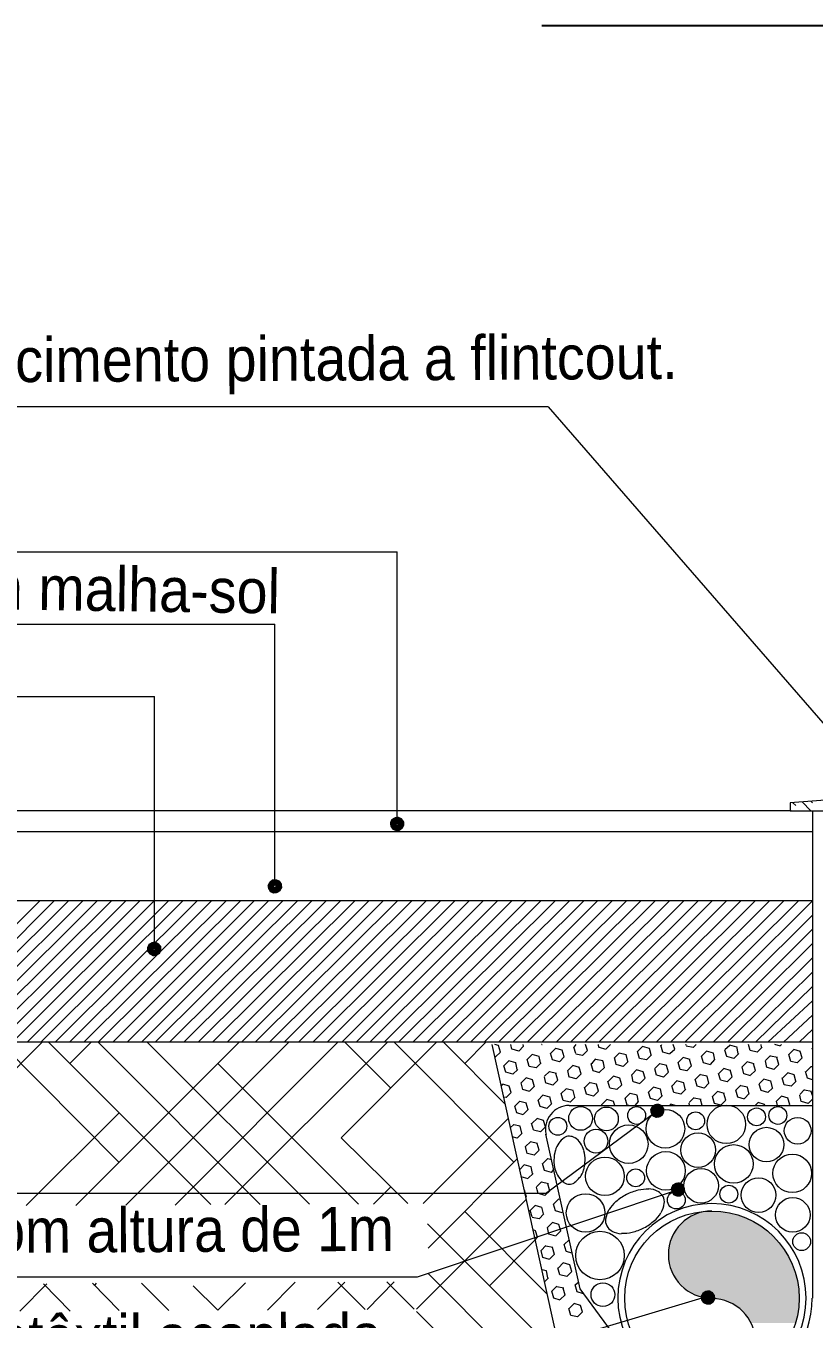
# Paper-space layout 'F02.1_POR CONST' of a CAD drawing. Extents: x -24.6 to 14.9, y -8.7 to 21.
# Drawn here: x -15.052 to -12.675, y 6.462 to 10.364 of the extents above; entities that cross this region are included whole.
import ezdxf
from ezdxf.xclip import XClip

# ---------------------------------------------------------------- set-up
doc = ezdxf.new("R2010")
doc.units = 0
doc.header["$MEASUREMENT"] = 0
doc.header["$XCLIPFRAME"] = 2
doc.linetypes.add('DASHED', pattern=[70, 50, -20])
for name, color, linetype in [('.Projeção', 254, 'DASHED'), ('Anotação - Geral', 7, 'Continuous'), ('para ar_90_muro', 7, 'Continuous')]:
    doc.layers.add(name, color=color, linetype=linetype)
doc.styles.add('style0', font='arial.ttf', dxfattribs={"height": 0.0068711591796875})

# ---------------------------------------------------------------- blocks, each defined once
blk = doc.blocks.new('Viewport35')
at = {"layer": 'para ar_90_muro', "linetype": 'Continuous', "lineweight": 0}
for points in [[(8.169533035433062, 5.860732885875683), (8.169470035433065, 5.860584885875681), (8.169745035433067, 5.860521885875688), (8.16976603543307, 5.860542885875692)], [(8.169830035432994, 5.860838885875683), (8.169682035433027, 5.86081788587569), (8.169533035433062, 5.860732885875683), (8.16976603543307, 5.860542885875692), (8.16978703543306, 5.860542885875692)], [(8.169724035433006, 5.860224885875692), (8.169872035433073, 5.860224885875692), (8.170020035433069, 5.86033088587569), (8.170084035433078, 5.860457885875688), (8.170084035433078, 5.860627885875688), (8.169978035433076, 5.86077588587569), (8.169830035432994, 5.860838885875683), (8.16978703543306, 5.860542885875692), (8.169809035433076, 5.860542885875692), (8.169809035433076, 5.860500885875691), (8.16976603543307, 5.860500885875691)], [(8.169470035433065, 5.860584885875681), (8.169491035433069, 5.860415885875687), (8.169576035433039, 5.86028888587569), (8.169724035433006, 5.860224885875692), (8.16976603543307, 5.860500885875691), (8.169745035433067, 5.860521885875688)], [(8.16445303543307, 5.858166552542357), (8.164326035433078, 5.858060552542357), (8.164242035433062, 5.857912552542356), (8.16453803543304, 5.857870552542357), (8.164559035433072, 5.85789155254235)], [(8.164623035433067, 5.858166552542357), (8.16445303543307, 5.858166552542357), (8.164559035433072, 5.85789155254235), (8.164580035433033, 5.85789155254235), (8.164580035433033, 5.85784955254235), (8.164877035433065, 5.857806552542355), (8.164856035433004, 5.857976552542356), (8.164771035433077, 5.858103552542349)], [(8.164242035433062, 5.857912552542356), (8.164263035433038, 5.857764552542355), (8.164348035433065, 5.857616552542353), (8.16453803543304, 5.85784955254235), (8.16453803543304, 5.857870552542357)], [(8.164348035433065, 5.857616552542353), (8.16449603543306, 5.857552552542353), (8.164665035433075, 5.857573552542357), (8.16479203543308, 5.857658552542354), (8.164877035433065, 5.857806552542355), (8.164580035433033, 5.85784955254235), (8.164559035433072, 5.85784955254235), (8.164559035433072, 5.85782755254235), (8.16453803543304, 5.85784955254235)], [(8.15916203543307, 5.855398885875692), (8.15909803543299, 5.855250885875691), (8.159373035433006, 5.855187885875685), (8.159395035433022, 5.85520888587569)], [(8.15909803543299, 5.855250885875691), (8.15909803543299, 5.855081885875684), (8.159204035433063, 5.854954885875692), (8.159352035433074, 5.854869885875683), (8.159395035433022, 5.855165885875685), (8.159373035433006, 5.855187885875685)], [(8.159458035433062, 5.855504885875682), (8.159310035433066, 5.855483885875689), (8.15916203543307, 5.855398885875692), (8.159395035433022, 5.85520888587569), (8.159416035433068, 5.85520888587569)], [(8.159712035433017, 5.855292885875691), (8.159606035433029, 5.855419885875687), (8.159458035433062, 5.855504885875682), (8.159416035433068, 5.85520888587569), (8.159437035433001, 5.855187885875685)], [(8.159649035433063, 5.854975885875685), (8.159712035433017, 5.855123885875685), (8.159712035433017, 5.855292885875691), (8.159437035433001, 5.855187885875685), (8.159416035433068, 5.855165885875685)], [(8.159352035433074, 5.854869885875683), (8.159500035433041, 5.85489088587569), (8.159649035433063, 5.854975885875685), (8.159416035433068, 5.855165885875685), (8.159395035433022, 5.855165885875685)], [(8.18119603543299, 5.848217552542353), (8.18119603543299, 5.848366552542359), (8.18109103543307, 5.848514552542349), (8.180942035433034, 5.848577552542357), (8.180794035433067, 5.848556552542348), (8.180667035433032, 5.848471552542355), (8.18058303543306, 5.848323552542354), (8.180879035432994, 5.848281552542353), (8.180879035432994, 5.848302552542348), (8.180900035433055, 5.848302552542348), (8.180900035433055, 5.848281552542353), (8.180921035433073, 5.848281552542353), (8.180921035433073, 5.848260552542358)], [(8.18058303543306, 5.848323552542354), (8.180604035433063, 5.848175552542353), (8.180688035433064, 5.848027552542352), (8.180879035432994, 5.848260552542358), (8.180879035432994, 5.848281552542353)], [(8.180688035433064, 5.848027552542352), (8.180837035433015, 5.84796355254235), (8.181006035433043, 5.847985552542351), (8.181133035433078, 5.848069552542352), (8.18119603543299, 5.848217552542353), (8.180921035433073, 5.848260552542358), (8.180900035433055, 5.848239552542353), (8.180879035432994, 5.848239552542353), (8.180879035432994, 5.848260552542358)], [(8.181493035433022, 5.844809552542353), (8.181683035433068, 5.845190552542348), (8.181472035433075, 5.844958552542359)], [(8.181535035433, 5.845106552542349), (8.181472035433075, 5.844958552542359), (8.181683035433068, 5.845190552542348)], [(8.182064035433072, 5.845000552542359), (8.181683035433068, 5.845190552542348), (8.181493035433022, 5.844809552542353)], [(8.181726035433044, 5.844598552542356), (8.182064035433072, 5.845000552542359), (8.181493035433022, 5.844809552542353)], [(8.181726035433044, 5.844598552542356), (8.181493035433022, 5.844809552542353), (8.181577035433065, 5.844661552542352)], [(8.181683035433068, 5.844936552542348), (8.181641035433074, 5.844852552542358), (8.181683035433068, 5.844767552542352), (8.181768035433038, 5.844725552542352), (8.181768035433038, 5.844852552542358)], [(8.181683035433068, 5.845190552542348), (8.182064035433072, 5.845000552542359), (8.181831035433078, 5.845212552542348)], [(8.181895035433072, 5.844852552542358), (8.181853035433065, 5.844936552542348), (8.181768035433038, 5.844958552542359), (8.181683035433068, 5.844936552542348), (8.181768035433038, 5.844852552542358)], [(8.182022035433064, 5.844704552542357), (8.182064035433072, 5.845000552542359), (8.181726035433044, 5.844598552542356)], [(8.182022035433064, 5.844704552542357), (8.181726035433044, 5.844598552542356), (8.181874035433012, 5.844598552542356)], [(8.181768035433038, 5.844725552542352), (8.181853035433065, 5.844767552542352), (8.181895035433072, 5.844852552542358), (8.181768035433038, 5.844852552542358)], [(8.181831035433078, 5.845212552542348), (8.182064035433072, 5.845000552542359), (8.181980035433085, 5.845148552542348)], [(8.182064035433072, 5.845000552542359), (8.182022035433064, 5.844704552542357), (8.182085035433033, 5.844852552542358)], [(8.181895035433072, 5.84343455254235), (8.185155035432999, 5.84343455254235), (8.184774035433009, 5.843645552542357), (8.182149035433028, 5.843645552542357)], [(8.182149035433028, 5.843645552542357), (8.184774035433009, 5.843645552542357), (8.18471003543307, 5.84366655254235), (8.182191035433007, 5.84366655254235)], [(8.182191035433007, 5.84366655254235), (8.18471003543307, 5.84366655254235), (8.18428703543303, 5.843836552542351), (8.182488035433039, 5.843836552542351)], [(8.182488035433039, 5.843836552542351), (8.18428703543303, 5.843836552542351), (8.184244035433068, 5.843857552542357), (8.182509035433071, 5.843857552542357)], [(8.182509035433071, 5.843857552542357), (8.184244035433068, 5.843857552542357), (8.183758035433073, 5.843942552542353), (8.182847035433014, 5.843942552542353)], [(8.182847035433014, 5.843942552542353), (8.183758035433073, 5.843942552542353), (8.183736035433057, 5.843963552542357), (8.18286903543303, 5.843963552542357)], [(8.18286903543303, 5.843963552542357), (8.183736035433057, 5.843963552542357), (8.183228035433018, 5.843984552542354)], [(8.181493035433022, 5.84284155254235), (8.185917035433079, 5.84284155254235), (8.18568403543307, 5.843074552542356), (8.18162003543307, 5.843074552542356)], [(8.18162003543307, 5.843074552542356), (8.18568403543307, 5.843074552542356), (8.185557035433064, 5.843158552542357), (8.18166203543305, 5.843158552542357)], [(8.18166203543305, 5.843158552542357), (8.185557035433064, 5.843158552542357), (8.18523903543307, 5.843391552542355), (8.181874035433012, 5.843391552542355)], [(8.181874035433012, 5.843391552542355), (8.18523903543307, 5.843391552542355), (8.185155035432999, 5.84343455254235), (8.181895035433072, 5.84343455254235)], [(8.181366035433072, 5.842269552542357), (8.18638203543307, 5.842269552542357), (8.18621303543307, 5.842481552542349), (8.181387035433033, 5.842481552542349)], [(8.181387035433033, 5.842481552542349), (8.18621303543307, 5.842481552542349), (8.186044035433042, 5.842693552542348), (8.181450035433073, 5.842693552542348)], [(8.181450035433073, 5.842693552542348), (8.186044035433042, 5.842693552542348), (8.185917035433079, 5.84284155254235), (8.181493035433022, 5.84284155254235)], [(8.181345035433054, 5.842121552542357), (8.186446035433065, 5.842121552542357), (8.18638203543307, 5.842269552542357), (8.181366035433072, 5.842269552542357)], [(8.181387035433033, 5.841804552542348), (8.18663603543304, 5.841804552542348), (8.186446035433065, 5.842121552542357), (8.181345035433054, 5.842121552542357)], [(8.181387035433033, 5.841761552542355), (8.18663603543304, 5.841761552542355), (8.18663603543304, 5.841804552542348), (8.181387035433033, 5.841804552542348)], [(8.181493035433022, 5.841402552542357), (8.186784035433007, 5.841402552542357), (8.18663603543304, 5.841761552542355), (8.181387035433033, 5.841761552542355)], [(8.181556035433061, 5.841296552542357), (8.186806035433037, 5.841296552542357), (8.186784035433007, 5.841402552542357), (8.181493035433022, 5.841402552542357)], [(8.18166203543305, 5.841084552542357), (8.186869035433077, 5.841084552542357), (8.186806035433037, 5.841296552542357), (8.181556035433061, 5.841296552542357)], [(8.186869035433077, 5.841084552542357), (8.18166203543305, 5.841084552542357), (8.181895035433072, 5.840788552542355), (8.186933035433071, 5.840788552542355)], [(8.182191035433007, 5.840555552542357), (8.186954035433004, 5.840555552542357), (8.186933035433071, 5.840788552542355), (8.181916035433076, 5.840788552542355)], [(8.182509035433071, 5.840385552542356), (8.186954035433004, 5.840385552542356), (8.186954035433004, 5.840555552542357), (8.182191035433007, 5.840555552542357)], [(8.18286903543303, 5.84028055254235), (8.186954035433004, 5.84028055254235), (8.186954035433004, 5.840385552542356), (8.182509035433071, 5.840385552542356)], [(8.182953035433087, 5.840576552542354), (8.182826035433067, 5.840491552542357), (8.182742035433066, 5.840343552542356), (8.183038035433057, 5.84028055254235), (8.183038035433057, 5.840301552542357), (8.183059035433061, 5.840301552542357)], [(8.182742035433066, 5.840343552542356), (8.182763035433055, 5.840174552542349), (8.182847035433014, 5.840047552542355), (8.182996035433078, 5.839983552542355), (8.183165035433063, 5.839983552542355), (8.183059035433061, 5.84025855254235), (8.183038035433057, 5.84025855254235), (8.183038035433057, 5.84028055254235)], [(8.183228035433018, 5.84025855254235), (8.186975035433065, 5.84025855254235), (8.186954035433004, 5.84028055254235), (8.18286903543303, 5.84028055254235)], [(8.182974035433062, 5.840364552542351), (8.182932035433069, 5.84028055254235), (8.182974035433062, 5.840195552542356), (8.183059035433061, 5.840153552542356), (8.183059035433061, 5.84028055254235)], [(8.183355035433053, 5.840385552542356), (8.183271035433066, 5.840512552542352), (8.18312303543307, 5.840597552542357), (8.182953035433087, 5.840576552542354), (8.183059035433061, 5.840301552542357), (8.18308003543305, 5.840301552542357), (8.18308003543305, 5.84028055254235)], [(8.183186035433025, 5.84028055254235), (8.183144035433045, 5.840364552542351), (8.183059035433061, 5.840407552542356), (8.182974035433062, 5.840364552542351), (8.183059035433061, 5.84028055254235)], [(8.183165035433063, 5.839983552542355), (8.183292035433013, 5.84006855254235), (8.183377035433068, 5.84021655254235), (8.183355035433053, 5.840385552542356), (8.18308003543305, 5.84028055254235), (8.18308003543305, 5.84025855254235), (8.183059035433061, 5.84025855254235)], [(8.183059035433061, 5.840153552542356), (8.183144035433045, 5.840195552542356), (8.183186035433025, 5.84028055254235), (8.183059035433061, 5.84028055254235)], [(8.183588035433075, 5.84021655254235), (8.186954035433004, 5.84021655254235), (8.186975035433065, 5.84025855254235), (8.183228035433018, 5.84025855254235)], [(8.18394803543302, 5.840110552542349), (8.186954035433004, 5.840110552542349), (8.186954035433004, 5.84021655254235), (8.183588035433075, 5.84021655254235)], [(8.184266035433069, 5.839941552542355), (8.186954035433004, 5.839941552542355), (8.186954035433004, 5.840110552542349), (8.18394803543302, 5.840110552542349)], [(8.186954035433004, 5.839941552542355), (8.184266035433069, 5.839941552542355), (8.184520035433053, 5.839708552542357), (8.186933035433071, 5.839708552542357)], [(8.184774035433009, 5.839412552542356), (8.186869035433077, 5.839412552542356), (8.186933035433071, 5.839708552542357), (8.184541035433071, 5.839708552542357)], [(8.184901035433057, 5.839200552542355), (8.186806035433037, 5.839200552542355), (8.186869035433077, 5.839412552542356), (8.184774035433009, 5.839412552542356)]]:
    blk.add_hatch(color=0, dxfattribs=at).paths.add_polyline_path(points)
at = {"layer": '.Projeção', "ltscale": 0.003}
blk.add_line((8.205893885801984, 5.894645725955499), (8.1759573651983, 5.894645725955499), dxfattribs=at)
at = {"layer": 'para ar_90_muro', "color": 0, "linetype": 'Continuous', "lineweight": 0}
for p, q in [((8.176236493488943, 5.878365885875692), (8.121485035433025, 5.878365885875692)), ((8.176236493488943, 5.878365885875692), (8.192097035433022, 5.860076885875689)), ((8.121527035433019, 5.872163885875684), (8.16978703543306, 5.872163885875684)), ((8.16978703543306, 5.860521885875688), (8.16978703543306, 5.872163885875684)), ((8.121527035433019, 5.869072885875692), (8.164559035433072, 5.869072885875692)), ((8.164559035433072, 5.857953819476894), (8.164559035433072, 5.869072885875692)), ((8.121527035433019, 5.865982885875685), (8.159416035433068, 5.865982885875685)), ((8.159416035433068, 5.855187885875685), (8.159416035433068, 5.865982885875685)), ((8.189536035433036, 5.861659552542351), (8.186573035433085, 5.861426552542358)), ((8.186679035433073, 5.861426552542358), (8.186806035433037, 5.861320552542356)), ((8.187081035433039, 5.861468552542359), (8.187456702099695, 5.861092885875685)), ((8.187462035433043, 5.86148955254235), (8.187525035433069, 5.861426552542358)), ((8.186573035433085, 5.86112955254235), (8.186609734808584, 5.861092885875685)), ((8.187525035433069, 5.861092885875685), (8.187525035433069, 5.84025855254235)), ((8.187525035433069, 5.861092885875685), (8.188160035433029, 5.861092885875685)), ((8.115537035433078, 5.860203885875684), (8.187525035433069, 5.860203885875684)), ((8.115537035433078, 5.857261885875689), (8.187525035433069, 5.857261885875689)), ((8.148466702099682, 5.851202552542357), (8.15452603543305, 5.857261885875689)), ((8.14908070209971, 5.851202552542357), (8.155140035433078, 5.857261885875689)), ((8.149666742090886, 5.851202552542357), (8.155754035433063, 5.857261885875689)), ((8.150280742090914, 5.851202552542343), (8.156368035433061, 5.857261885875689)), ((8.150893742090943, 5.851202552542354), (8.156981035433049, 5.857261885875689)), ((8.151089823337642, 5.850786553363411), (8.157595035433076, 5.857261885875689)), ((8.15212174209087, 5.851202552542343), (8.158209035433075, 5.857261885875689)), ((8.152742702099687, 5.851202552542357), (8.158802035433055, 5.857261885875689)), ((8.153356702099714, 5.851202552542354), (8.159416035433068, 5.857261885875689)), ((8.153970702099741, 5.851202552542354), (8.160030035433067, 5.857261885875689)), ((8.154555742090963, 5.851202552542357), (8.160643035433026, 5.857261885875689)), ((8.155169742090948, 5.851202552542354), (8.161257035433053, 5.857261885875689)), ((8.155783742090861, 5.851202552542354), (8.16187103543308, 5.857261885875689)), ((8.156397742090903, 5.851202552542354), (8.162485035433065, 5.857261885875689)), ((8.15701174209093, 5.851202552542357), (8.16309903543305, 5.857261885875689)), ((8.157633033528711, 5.851202552542343), (8.16369103543299, 5.857261885875689)), ((8.158245702099649, 5.851202552542357), (8.164305035433017, 5.857261885875689)), ((8.158859702099676, 5.851202552542357), (8.164919035433044, 5.857261885875689)), ((8.159445742090881, 5.851202552542357), (8.165533035433072, 5.857261885875689)), ((8.160059742090866, 5.851202552542343), (8.16614703543307, 5.857261885875689)), ((8.160673742090907, 5.851202552542354), (8.166761035433069, 5.857261885875689)), ((8.161286742090951, 5.851202552542343), (8.167374035433042, 5.857261885875689)), ((8.161900742090964, 5.851202552542354), (8.16798803543307, 5.857261885875689)), ((8.162521702099667, 5.851202552542357), (8.168581035433021, 5.857261885875689)), ((8.16313570209968, 5.851202552542357), (8.169195035433049, 5.857261885875689)), ((8.163721742090857, 5.851202552542354), (8.169809035433076, 5.857261885875689)), ((8.164334742090958, 5.851202552542354), (8.170422035433006, 5.857261885875689)), ((8.16494874209097, 5.851202552542354), (8.17103603543302, 5.857261885875689)), ((8.165562742090941, 5.851202552542354), (8.171650035433046, 5.857261885875689)), ((8.166176742090855, 5.851202552542354), (8.172264035433074, 5.857261885875689)), ((8.166790742090896, 5.851202552542357), (8.172878035433072, 5.857261885875689)), ((8.167411702099699, 5.851202552542357), (8.173471035433053, 5.857261885875689)), ((8.168024702099729, 5.851202552542357), (8.174084035433069, 5.857261885875689)), ((8.168610742090962, 5.851202552542354), (8.17469803543301, 5.857261885875689)), ((8.169224742090947, 5.851202552542343), (8.175312035433038, 5.857261885875689)), ((8.169838742090946, 5.851202552542354), (8.175926035433065, 5.857261885875689)), ((8.170452742090859, 5.851202552542354), (8.176540035433078, 5.857261885875689)), ((8.171065410661953, 5.851202552542354), (8.177154035433063, 5.857261885875689)), ((8.171679742090944, 5.851202552542343), (8.177767035433035, 5.857261885875689)), ((8.172300702099733, 5.851202552542357), (8.178360035433073, 5.857261885875689)), ((8.17291470209966, 5.851202552542357), (8.178974035433015, 5.857261885875689)), ((8.173500742090951, 5.851202552542343), (8.179588035433042, 5.857261885875689)), ((8.174114742090964, 5.851202552542354), (8.18020203543307, 5.857261885875689)), ((8.174727742090923, 5.851202552542343), (8.18081503543307, 5.857261885875689)), ((8.175341742090964, 5.851202552542354), (8.181429035433013, 5.857261885875689)), ((8.175955742090949, 5.851202552542343), (8.18204303543304, 5.857261885875689)), ((8.176569742090962, 5.851202552542354), (8.182657035433067, 5.857261885875689)), ((8.177190702099665, 5.851202552542357), (8.183250035433034, 5.857261885875689)), ((8.17780503352867, 5.851202552542357), (8.183863035433077, 5.857261885875689)), ((8.178389742090914, 5.851202552542343), (8.184477035433062, 5.857261885875689)), ((8.179003742090956, 5.851202552542343), (8.185091035433004, 5.857261885875689)), ((8.179617742090969, 5.851202552542357), (8.185705035433031, 5.857261885875689)), ((8.180231742090939, 5.851202552542354), (8.186319035433058, 5.857261885875689)), ((8.180845742090852, 5.851202552542354), (8.186933035433071, 5.857261885875689)), ((8.181458709826003, 5.851202552542343), (8.187525035433069, 5.857240885875683)), ((8.182071613488915, 5.851202552542357), (8.187525035433069, 5.856626885875691)), ((8.18269370209974, 5.851202552542343), (8.187525035433069, 5.856033885875693)), ((8.183275009593274, 5.851202552542357), (8.187525035433069, 5.855419885875687)), ((8.183886309606095, 5.851202552542354), (8.187525035433069, 5.854806885875689)), ((8.184492328955272, 5.851202552542357), (8.187525035433069, 5.854192885875685)), ((8.185091210164188, 5.851202552542343), (8.187525035433069, 5.853578885875692)), ((8.185616997375249, 5.851202552542356), (8.187525035433069, 5.852964885875689)), ((8.186281761217828, 5.851202552542354), (8.187525035433069, 5.852350885817511)), ((8.186946525060307, 5.851202552542357), (8.187525035433069, 5.851736885759335)), ((8.187525035433069, 5.851202552542356), (8.09521703543301, 5.851202552542356)), ((8.150526035433003, 5.847117552542356), (8.154611035433064, 5.851202552542356)), ((8.152790035433071, 5.851202552542356), (8.157913035433026, 5.846058552542356)), ((8.154886035433066, 5.851202552542356), (8.161829035433072, 5.844259552542349)), ((8.15579603543307, 5.850292552542347), (8.156706035433032, 5.851202552542356)), ((8.156050035433026, 5.84421755254235), (8.163035035433069, 5.851202552542356)), ((8.157003035433064, 5.851202552542356), (8.163924035433027, 5.844259552542349)), ((8.158188035433028, 5.844238552542356), (8.165152035433067, 5.851202552542356)), ((8.15909803543299, 5.851202552542356), (8.166041035433068, 5.844280552542356)), ((8.160305035433069, 5.844238552542356), (8.167247035433078, 5.851202552542356)), ((8.16242103543307, 5.844259552542349), (8.169364035433077, 5.851202552542356)), ((8.167396035433057, 5.847117552542356), (8.171460035433071, 5.851202552542356)), ((8.167544035433025, 5.851202552542356), (8.169512035433044, 5.849233552542358)), ((8.169660035433012, 5.851202552542356), (8.174783035433066, 5.846058552542356)), ((8.171756035433035, 5.851202552542356), (8.174402035433076, 5.848556552542348)), ((8.172666035433068, 5.850292552542347), (8.173576035433072, 5.851202552542356)), ((8.173830035433042, 5.851096552542355), (8.177619035433068, 5.833951552542349)), ((8.174106035432999, 5.851054552542356), (8.173957035433077, 5.851096552542355)), ((8.173979035433078, 5.850567552542357), (8.174190035433071, 5.850779552542358)), ((8.174190035433071, 5.850779552542358), (8.174106035432999, 5.851054552542356)), ((8.174677035433078, 5.850906552542355), (8.17463503543307, 5.851096552542355)), ((8.174973035433027, 5.850821552542358), (8.17469803543301, 5.850906552542355)), ((8.174973035433027, 5.850821552542358), (8.175185035433074, 5.851033552542349)), ((8.175185035433074, 5.851033552542349), (8.17516403543307, 5.851096552542355)), ((8.175968035433044, 5.851096552542355), (8.175947035433069, 5.851096552542355)), ((8.175968035433044, 5.851096552542355), (8.17597103543305, 5.851096552542355)), ((8.176349035433034, 5.850736552542353), (8.17656103543301, 5.850948552542354)), ((8.176836035433013, 5.850863552542348), (8.17656103543301, 5.850927552542359)), ((8.176921035433068, 5.850567552542357), (8.176836035433013, 5.850863552542348)), ((8.17740803543306, 5.850715552542349), (8.177323035433076, 5.850990552542354)), ((8.177344035433052, 5.850990552542354), (8.177429035433065, 5.851096552542355)), ((8.177704035433067, 5.850631552542357), (8.177916035433071, 5.850842552542353)), ((8.177916035433071, 5.850842552542353), (8.17783103543303, 5.851096552542355)), ((8.178402035433066, 5.850969552542349), (8.178381035433063, 5.851096552542355)), ((8.178699035433013, 5.850885552542358), (8.178424035432997, 5.850969552542349)), ((8.178699035433013, 5.850906552542355), (8.178889035433073, 5.851096552542355)), ((8.180053035433005, 5.850800552542353), (8.180265035433067, 5.851012552542356)), ((8.18013803543306, 5.85050455254235), (8.180053035433005, 5.850800552542353)), ((8.180561035433044, 5.850927552542359), (8.180265035433067, 5.851012552542356)), ((8.180625035433053, 5.850652552542352), (8.180561035433044, 5.850927552542359)), ((8.181133035433078, 5.850779552542358), (8.181048035433022, 5.851075552542349)), ((8.181069035433069, 5.851075552542349), (8.18109103543307, 5.851096552542355)), ((8.181429035433013, 5.850694552542352), (8.181133035433078, 5.850779552542358)), ((8.181429035433013, 5.850715552542349), (8.181641035433074, 5.850906552542355)), ((8.181641035433074, 5.850906552542355), (8.181577035433065, 5.851096552542355)), ((8.182128035433067, 5.851054552542356), (8.182107035433049, 5.851096552542355)), ((8.182424035433044, 5.850969552542349), (8.182128035433067, 5.851033552542349)), ((8.182424035433044, 5.850969552542349), (8.182551035433065, 5.851096552542355)), ((8.182784035433073, 5.850609552542357), (8.182996035433078, 5.850821552542358)), ((8.183292035433013, 5.850736552542353), (8.182996035433078, 5.850821552542358)), ((8.183779035433076, 5.850885552542358), (8.183990035432998, 5.851075552542349)), ((8.183863035433077, 5.850588552542352), (8.183779035433076, 5.850863552542348)), ((8.18428703543303, 5.850990552542354), (8.183990035432998, 5.851075552542349)), ((8.18435003543307, 5.850715552542349), (8.18428703543303, 5.851012552542356)), ((8.184858035433066, 5.850842552542353), (8.18479503543307, 5.851096552542355)), ((8.185155035432999, 5.850779552542358), (8.184858035433066, 5.850842552542353)), ((8.185155035432999, 5.850779552542358), (8.18536603543302, 5.850990552542354)), ((8.185345035433073, 5.850990552542354), (8.185324035433027, 5.851096552542355)), ((8.186149035433061, 5.851033552542349), (8.185917035433079, 5.851096552542355)), ((8.186149035433061, 5.851054552542356), (8.186192035433066, 5.851096552542355)), ((8.186509035433062, 5.850673552542357), (8.186721035433067, 5.850885552542358)), ((8.187017035433044, 5.850800552542353), (8.186721035433067, 5.850885552542358)), ((8.187081035433039, 5.850525552542356), (8.186996035433069, 5.850800552542353)), ((8.187504035433022, 5.850948552542354), (8.187525035433069, 5.850948552542354)), ((8.187525035433069, 5.850906552542355), (8.187504035433022, 5.850948552542354)), ((8.162125035433036, 5.850292552542347), (8.168136035433037, 5.844280552542356)), ((8.173979035433078, 5.850546552542351), (8.173957035433077, 5.850567552542357)), ((8.174846035433063, 5.850313552542355), (8.174550035433043, 5.85039855254235)), ((8.174846035433063, 5.850313552542355), (8.174846035433063, 5.850334552542348)), ((8.174910035433072, 5.850038552542358), (8.174846035433063, 5.850313552542355)), ((8.17533303543307, 5.850461552542356), (8.17554503543306, 5.850673552542357)), ((8.17584103543308, 5.850588552542352), (8.17554503543306, 5.850673552542357)), ((8.175714035433074, 5.850101552542355), (8.175926035433065, 5.850313552542355)), ((8.175905035433004, 5.850313552542355), (8.17584103543308, 5.850588552542352)), ((8.176413035433043, 5.85044055254235), (8.176328035433073, 5.850736552542353)), ((8.176709035433063, 5.850355552542355), (8.176413035433043, 5.85044055254235)), ((8.176709035433063, 5.850355552542355), (8.176921035433068, 5.850567552542357)), ((8.17706903543305, 5.849995552542353), (8.177281035433012, 5.850207552542356)), ((8.177577035433075, 5.850122552542359), (8.177281035433012, 5.850207552542356)), ((8.177704035433067, 5.850631552542357), (8.17740803543306, 5.850694552542352)), ((8.178148035433026, 5.849974552542358), (8.178064035433067, 5.850271552542356)), ((8.178572035433064, 5.85039855254235), (8.178275035433074, 5.850461552542356)), ((8.17905903543307, 5.850525552542356), (8.179270035433078, 5.850736552542353)), ((8.179186035433062, 5.850228552542349), (8.179143035433043, 5.850249552542357)), ((8.179440035433075, 5.850165552542355), (8.179186035433062, 5.850228552542349)), ((8.179567035433067, 5.850652552542352), (8.179270035433078, 5.850736552542353)), ((8.179440035433075, 5.850165552542355), (8.179651035433068, 5.850377552542357)), ((8.179630035433021, 5.850377552542357), (8.179567035433067, 5.850673552542357)), ((8.18043403543308, 5.85044055254235), (8.18013803543306, 5.85050455254235)), ((8.18043403543308, 5.85044055254235), (8.180646035433071, 5.850652552542352)), ((8.180794035433067, 5.850080552542359), (8.181006035433043, 5.850292552542347)), ((8.181302035433063, 5.850207552542356), (8.181006035433043, 5.850271552542356)), ((8.181366035433072, 5.849911552542354), (8.18128103543306, 5.850207552542356)), ((8.18178903543307, 5.850334552542348), (8.18200103543306, 5.850546552542351)), ((8.181874035433012, 5.850038552542358), (8.18178903543307, 5.850334552542348)), ((8.18229703543308, 5.850461552542356), (8.18200103543306, 5.850546552542351)), ((8.18236103543299, 5.850186552542349), (8.182276035433077, 5.850461552542356)), ((8.18286903543303, 5.850313552542355), (8.182784035433073, 5.850609552542357)), ((8.183165035433063, 5.850228552542349), (8.18286903543303, 5.850313552542355)), ((8.183165035433063, 5.850249552542357), (8.183355035433053, 5.850461552542356)), ((8.183355035433053, 5.85044055254235), (8.183292035433013, 5.850736552542353)), ((8.184160035433067, 5.85050455254235), (8.183863035433077, 5.850588552542352)), ((8.184160035433067, 5.85050455254235), (8.184371035433074, 5.850715552542349)), ((8.184520035433053, 5.85014455254235), (8.184731035433074, 5.850355552542355)), ((8.185028035433078, 5.850271552542356), (8.184731035433074, 5.850355552542355)), ((8.185091035433004, 5.849995552542353), (8.185006035433076, 5.850271552542356)), ((8.185514035433073, 5.850419552542357), (8.185726035433078, 5.850631552542357)), ((8.185578035433068, 5.850122552542359), (8.185514035433073, 5.85039855254235)), ((8.186022035433027, 5.850546552542351), (8.185726035433078, 5.850609552542357)), ((8.18587403543306, 5.850038552542358), (8.186086035433021, 5.850249552542357)), ((8.186086035433021, 5.850249552542357), (8.186001035433065, 5.850546552542351)), ((8.18659403543306, 5.850377552542357), (8.186509035433062, 5.850673552542357)), ((8.186869035433077, 5.850313552542355), (8.18659403543306, 5.850377552542357)), ((8.186869035433077, 5.850313552542355), (8.187081035433039, 5.850525552542356)), ((8.174423035432994, 5.849911552542354), (8.174338035433067, 5.850186552542349)), ((8.174719035433071, 5.849826552542357), (8.174423035432994, 5.849911552542354)), ((8.174719035433071, 5.849826552542357), (8.174931035433033, 5.850038552542358)), ((8.175079035433, 5.849466552542356), (8.175291035433062, 5.849678552542356)), ((8.175566035433064, 5.84959355254235), (8.175291035433062, 5.849678552542356)), ((8.175714035433074, 5.850101552542355), (8.175418035433026, 5.850165552542355)), ((8.176074035433032, 5.849741552542351), (8.176286035432994, 5.849953552542352)), ((8.176138035433027, 5.849445552542349), (8.176074035433032, 5.849720552542356)), ((8.176582035433071, 5.849868552542349), (8.176286035432994, 5.849932552542358)), ((8.176646035433066, 5.849572552542357), (8.17656103543301, 5.849868552542349)), ((8.177132035433075, 5.849699552542351), (8.17706903543305, 5.849995552542353)), ((8.177429035433065, 5.849636552542357), (8.177154035433063, 5.849699552542351)), ((8.177429035433065, 5.849636552542357), (8.177640035433072, 5.849847552542352)), ((8.177640035433072, 5.849847552542352), (8.177556035433028, 5.850122552542359)), ((8.178445035433057, 5.849890552542357), (8.178148035433026, 5.849974552542358)), ((8.178424035432997, 5.849911552542354), (8.178635035433004, 5.850122552542359)), ((8.178805035433072, 5.849530552542356), (8.179016035433008, 5.849741552542351)), ((8.17929103543301, 5.84965755254235), (8.179016035433008, 5.849741552542351)), ((8.17937603543308, 5.849382552542355), (8.17929103543301, 5.84965755254235)), ((8.17979903543305, 5.849805552542351), (8.180011035433026, 5.850017552542354)), ((8.179863035433058, 5.849509552542349), (8.17979903543305, 5.849805552542351)), ((8.180286035433028, 5.849932552542358), (8.180011035433026, 5.850017552542354)), ((8.180159035433064, 5.849445552542349), (8.180371035433069, 5.84965755254235)), ((8.180371035433069, 5.84965755254235), (8.180286035433028, 5.849932552542358)), ((8.180858035433076, 5.849784552542356), (8.180794035433067, 5.850059552542355)), ((8.18115403543301, 5.849699552542351), (8.180879035432994, 5.849784552542356)), ((8.18115403543301, 5.849699552542351), (8.181366035433072, 5.849911552542354)), ((8.182149035433028, 5.849974552542358), (8.181874035433012, 5.850038552542358)), ((8.182149035433028, 5.849974552542358), (8.18236103543299, 5.850186552542349)), ((8.182530035433018, 5.849614552542356), (8.182742035433066, 5.849826552542357)), ((8.183017035432997, 5.849741552542351), (8.182742035433066, 5.849805552542351)), ((8.183101035433069, 5.849445552542349), (8.183017035432997, 5.849741552542351)), ((8.183588035433075, 5.84959355254235), (8.18350403543306, 5.849868552542349)), ((8.183525035433036, 5.849868552542349), (8.183736035433057, 5.850080552542359)), ((8.184012035433014, 5.849995552542353), (8.183736035433057, 5.850080552542359)), ((8.183885035433065, 5.849509552542349), (8.184096035433072, 5.849720552542356)), ((8.184096035433072, 5.849720552542356), (8.184012035433014, 5.850017552542354)), ((8.184583035433064, 5.849847552542352), (8.184520035433053, 5.85014455254235)), ((8.184879035433042, 5.849763552542351), (8.184604035433026, 5.849847552542352)), ((8.184879035433042, 5.849784552542356), (8.185091035433004, 5.849995552542353)), ((8.18587403543306, 5.850038552542358), (8.185599035433043, 5.850122552542359)), ((8.186319035433058, 5.849382552542355), (8.186234035433074, 5.849678552542356)), ((8.18625503543305, 5.849678552542356), (8.186467035433026, 5.849890552542357)), ((8.186742035433028, 5.849805552542351), (8.186467035433026, 5.849890552542357)), ((8.186806035433037, 5.849530552542356), (8.186742035433028, 5.849805552542351)), ((8.187314035433076, 5.84965755254235), (8.187229035433006, 5.849953552542352)), ((8.187250035433067, 5.849953552542352), (8.187462035433043, 5.850165552542355)), ((8.187525035433069, 5.84959355254235), (8.187314035433076, 5.84965755254235)), ((8.187525035433069, 5.85014455254235), (8.187462035433043, 5.85014455254235)), ((8.174233035433048, 5.84933955254235), (8.174296035433073, 5.84940355254235)), ((8.174571035433075, 5.849318552542355), (8.174296035433073, 5.84940355254235)), ((8.174656035433031, 5.849043552542357), (8.174571035433075, 5.849318552542355)), ((8.175143035433067, 5.849170552542354), (8.175079035433, 5.849466552542356)), ((8.175439035433072, 5.849085552542357), (8.175143035433067, 5.849170552542354)), ((8.175439035433072, 5.849106552542354), (8.175651035433049, 5.849318552542355)), ((8.175651035433049, 5.84929755254235), (8.175566035433064, 5.84959355254235)), ((8.176434035433076, 5.849360552542356), (8.176159035433074, 5.849445552542349)), ((8.176434035433076, 5.849360552542356), (8.176646035433066, 5.849572552542357)), ((8.176794035433034, 5.849001552542356), (8.17700503543304, 5.849212552542355)), ((8.177302035433073, 5.849128552542354), (8.17700503543304, 5.849212552542355)), ((8.17736503543307, 5.84885255254235), (8.177302035433073, 5.849128552542354)), ((8.177873035433024, 5.848979552542357), (8.177789035433051, 5.849276552542355)), ((8.177810035433069, 5.849276552542355), (8.178021035433062, 5.849487552542348)), ((8.178297035433076, 5.84940355254235), (8.178021035433062, 5.849466552542356)), ((8.178170035433041, 5.848895552542357), (8.178381035433063, 5.849106552542354)), ((8.178381035433063, 5.849106552542354), (8.178297035433076, 5.84940355254235)), ((8.178868035433041, 5.849255552542349), (8.17878303543307, 5.849530552542356)), ((8.179164035433075, 5.849170552542354), (8.178868035433041, 5.849233552542358)), ((8.179164035433075, 5.849170552542354), (8.17937603543308, 5.849382552542355)), ((8.180159035433064, 5.849424552542356), (8.179884035433062, 5.849509552542349)), ((8.180519035433065, 5.849064552542353), (8.180731035433027, 5.849276552542355)), ((8.181027035433075, 5.849191552542358), (8.180731035433027, 5.849276552542355)), ((8.18109103543307, 5.848916552542351), (8.181027035433075, 5.849212552542355)), ((8.18159903543308, 5.849043552542357), (8.181514035433068, 5.84933955254235)), ((8.181535035433, 5.84933955254235), (8.181726035433044, 5.84955155254235)), ((8.182022035433064, 5.849466552542356), (8.181726035433044, 5.84955155254235)), ((8.181895035433072, 5.848979552542357), (8.182107035433049, 5.849191552542358)), ((8.182085035433033, 5.849191552542358), (8.182022035433064, 5.849466552542356)), ((8.182593035433072, 5.849318552542355), (8.182509035433071, 5.849614552542356)), ((8.182890035433076, 5.849233552542358), (8.182593035433072, 5.849318552542355)), ((8.182890035433076, 5.849233552542358), (8.183101035433069, 5.849445552542349)), ((8.183885035433065, 5.849509552542349), (8.183588035433075, 5.849572552542357)), ((8.184244035433068, 5.849149552542348), (8.184456035433058, 5.849360552542356)), ((8.18432903543301, 5.84885255254235), (8.184244035433068, 5.849149552542348)), ((8.184752035433078, 5.849276552542355), (8.184456035433058, 5.84933955254235)), ((8.184816035433073, 5.848979552542357), (8.184752035433078, 5.849276552542355)), ((8.18523903543307, 5.849424552542356), (8.185451035433076, 5.849614552542356)), ((8.185324035433027, 5.849128552542354), (8.18523903543307, 5.84940355254235)), ((8.185620035433075, 5.849043552542357), (8.185324035433027, 5.849128552542354)), ((8.18574703543301, 5.849530552542356), (8.185451035433076, 5.849614552542356)), ((8.185620035433075, 5.849043552542357), (8.185832035433066, 5.849255552542349)), ((8.185811035433005, 5.849255552542349), (8.18574703543301, 5.84955155254235)), ((8.186615035433064, 5.849318552542355), (8.186319035433058, 5.849382552542355)), ((8.186615035433064, 5.849318552542355), (8.186827035433069, 5.849530552542356)), ((8.186975035433065, 5.848958552542351), (8.187187035433027, 5.849170552542354)), ((8.187483035433075, 5.849085552542357), (8.187187035433027, 5.849149552542348)), ((8.174444035433055, 5.848831552542357), (8.174338035433067, 5.84885255254235)), ((8.174444035433055, 5.848831552542357), (8.174656035433031, 5.849043552542357)), ((8.174804035433056, 5.848471552542355), (8.175016035433075, 5.848683552542356)), ((8.175312035433038, 5.848598552542349), (8.175016035433075, 5.848662552542349)), ((8.175376035433032, 5.848302552542348), (8.175291035433062, 5.848598552542349)), ((8.175799035433073, 5.848725552542357), (8.176011035433064, 5.848937552542356)), ((8.175884035433072, 5.848450552542349), (8.175799035433073, 5.848725552542357)), ((8.176307035433055, 5.84885255254235), (8.176011035433064, 5.848937552542356)), ((8.176180035433006, 5.848366552542359), (8.176392035433068, 5.848577552542357)), ((8.176370035433067, 5.848577552542357), (8.176307035433055, 5.848874552542352)), ((8.176878035433006, 5.848704552542349), (8.176794035433034, 5.849001552542356)), ((8.177175035433024, 5.848641552542356), (8.176878035433006, 5.848704552542349)), ((8.177175035433024, 5.848641552542356), (8.177386035433045, 5.84885255254235)), ((8.178170035433041, 5.848895552542357), (8.177873035433024, 5.848979552542357)), ((8.17852903543303, 5.848535552542355), (8.178741035432992, 5.848747552542356)), ((8.179037035433069, 5.848662552542349), (8.178741035432992, 5.848747552542356)), ((8.179080035433003, 5.848493552542356), (8.179016035433008, 5.848662552542349)), ((8.179524035433047, 5.84881055254235), (8.17973603543301, 5.849022552542353)), ((8.179609035433074, 5.848514552542349), (8.179524035433047, 5.84881055254235)), ((8.180032035433072, 5.848937552542356), (8.17973603543301, 5.849001552542356)), ((8.179948035433071, 5.848493552542356), (8.180096035433067, 5.848662552542349)), ((8.180096035433067, 5.848641552542356), (8.180032035433072, 5.848937552542356)), ((8.180604035433063, 5.848789552542357), (8.180519035433065, 5.849064552542353)), ((8.180900035433055, 5.848704552542349), (8.180604035433063, 5.848789552542357)), ((8.180900035433055, 5.848704552542349), (8.181112035433031, 5.848916552542351)), ((8.181408035433066, 5.848493552542356), (8.181472035433075, 5.848556552542348)), ((8.18166203543305, 5.848493552542356), (8.181472035433075, 5.848556552542348)), ((8.181895035433072, 5.848979552542357), (8.18159903543308, 5.849043552542357)), ((8.182255035433087, 5.848620552542348), (8.182466035433023, 5.848831552542357)), ((8.182276035433077, 5.848493552542356), (8.182255035433087, 5.848598552542349)), ((8.182763035433055, 5.848747552542356), (8.182466035433023, 5.84881055254235)), ((8.182805035433034, 5.848493552542356), (8.182742035433066, 5.848747552542356)), ((8.183250035433034, 5.848874552542352), (8.18346103543304, 5.849085552542357)), ((8.183334035432992, 5.848577552542357), (8.183250035433034, 5.848874552542352)), ((8.183609035433008, 5.848514552542349), (8.183334035432992, 5.848577552542357)), ((8.183758035433073, 5.849001552542356), (8.18346103543304, 5.849085552542357)), ((8.183609035433008, 5.848514552542349), (8.18382103543307, 5.848725552542357)), ((8.18382103543307, 5.848725552542357), (8.183736035433057, 5.849001552542356)), ((8.184625035433072, 5.848768552542349), (8.18432903543301, 5.84885255254235)), ((8.184625035433072, 5.848789552542357), (8.184816035433073, 5.849001552542356)), ((8.185070035433071, 5.848493552542356), (8.185197035433049, 5.848620552542348)), ((8.185472035432994, 5.848535552542355), (8.185197035433049, 5.848620552542348)), ((8.185980035433033, 5.848683552542356), (8.186192035433066, 5.848895552542357)), ((8.186022035433027, 5.848493552542356), (8.185980035433033, 5.848683552542356)), ((8.186488035433072, 5.84881055254235), (8.186192035433066, 5.848895552542357)), ((8.186552035433067, 5.848535552542355), (8.186467035433026, 5.84881055254235)), ((8.187038035433062, 5.848662552542349), (8.186975035433065, 5.848937552542356)), ((8.187335035432994, 5.848577552542357), (8.187060035433063, 5.848662552542349)), ((8.187335035432994, 5.848577552542357), (8.187525035433069, 5.848768552542349)), ((8.187525035433069, 5.848916552542351), (8.187462035433043, 5.849085552542357)), ((8.15393303543307, 5.84421755254235), (8.157913035433026, 5.848175552542353)), ((8.174889035433054, 5.848175552542353), (8.174804035433056, 5.848471552542355)), ((8.17516403543307, 5.848090552542356), (8.174889035433054, 5.848175552542353)), ((8.17516403543307, 5.848112552542357), (8.175376035433032, 5.848323552542354)), ((8.176180035433006, 5.848366552542359), (8.175884035433072, 5.848450552542349)), ((8.176116035433068, 5.844725552542352), (8.180900035433055, 5.848281552542353)), ((8.177132035433075, 5.848493552542356), (8.187525035433069, 5.848493552542356)), ((8.17852903543303, 5.848493552542356), (8.17852903543303, 5.848535552542355)), ((8.179672035433015, 5.848493552542356), (8.179609035433074, 5.848514552542349)), ((8.185493035433055, 5.848493552542356), (8.185472035432994, 5.848535552542355)), ((8.186530035433066, 5.848493552542356), (8.186552035433067, 5.848535552542355)), ((8.170888035433066, 5.844301552542349), (8.174529035433068, 5.847942552542357)), ((8.174614035433052, 5.847540552542355), (8.174762035433005, 5.847688552542357)), ((8.175037035433022, 5.847604552542355), (8.174762035433005, 5.847667552542349)), ((8.175100035433061, 5.847307552542357), (8.175037035433022, 5.847604552542355)), ((8.175608035433072, 5.847455552542359), (8.175524035433085, 5.847731552542347)), ((8.17554503543306, 5.847731552542347), (8.175757035433037, 5.847942552542357)), ((8.176032035433039, 5.847858552542355), (8.175757035433037, 5.847942552542357)), ((8.175905035433004, 5.847371552542358), (8.176116035433068, 5.847582552542356)), ((8.176116035433068, 5.847582552542356), (8.176032035433039, 5.847858552542355)), ((8.167396035433057, 5.847117552542356), (8.17023203543306, 5.844301552542349)), ((8.174910035433072, 5.84709655254235), (8.17469803543301, 5.847159552542356)), ((8.174910035433072, 5.84709655254235), (8.175122035433063, 5.847307552542357)), ((8.175270035433059, 5.84673655254235), (8.175481035433066, 5.846947552542355)), ((8.17577803543307, 5.846863552542356), (8.175481035433066, 5.846947552542355)), ((8.175905035433004, 5.847371552542358), (8.175608035433072, 5.847434552542353)), ((8.177598035433007, 5.840661552542358), (8.176138035433027, 5.847265552542357)), ((8.17533303543307, 5.846439552542352), (8.175270035433059, 5.84673655254235)), ((8.175630035433073, 5.846376552542356), (8.175354035433017, 5.846439552542352)), ((8.175630035433073, 5.846376552542356), (8.17584103543308, 5.846588552542357)), ((8.17584103543308, 5.846588552542357), (8.175757035433037, 5.846863552542356)), ((8.171100035433028, 5.842396552542354), (8.174910035433072, 5.846207552542349)), ((8.175016035433075, 5.845762552542354), (8.17520603543305, 5.845953552542349)), ((8.175503035433067, 5.845868552542354), (8.17520603543305, 5.845953552542349)), ((8.175566035433064, 5.845593552542356), (8.175503035433067, 5.845868552542354)), ((8.176074035433032, 5.845720552542353), (8.175989035433062, 5.846016552542357)), ((8.176011035433064, 5.846016552542357), (8.17622203543307, 5.846228552542357)), ((8.176392035433068, 5.846164552542357), (8.17622203543307, 5.846207552542349)), ((8.175376035433032, 5.845360552542349), (8.175079035433, 5.84544455254235)), ((8.175376035433032, 5.845381552542356), (8.17558703543304, 5.845593552542356)), ((8.175735035433007, 5.845021552542354), (8.175947035433069, 5.845233552542355)), ((8.176370035433067, 5.845635552542356), (8.176074035433032, 5.845720552542353)), ((8.176370035433067, 5.845635552542356), (8.176476035433069, 5.845762552542354)), ((8.176116035433068, 5.844725552542352), (8.105228035433043, 5.844725552542352)), ((8.168771035433068, 5.844280552542356), (8.169512035433044, 5.845021552542354)), ((8.18178903543307, 5.844894552542359), (8.170634035433068, 5.841148552542357)), ((8.175227035433068, 5.844873552542353), (8.17520603543305, 5.844873552542353)), ((8.175312035433038, 5.844577552542351), (8.175227035433068, 5.844873552542353)), ((8.175757035433037, 5.844894552542359), (8.175735035433007, 5.845000552542359)), ((8.175799035433073, 5.844725552542352), (8.175757035433037, 5.844894552542359)), ((8.176095035433065, 5.844640552542357), (8.175820035433077, 5.844725552542352)), ((8.176243035433046, 5.845148552542348), (8.175947035433069, 5.845212552542348)), ((8.176095035433065, 5.844640552542357), (8.176307035433055, 5.844852552542358)), ((8.176286035432994, 5.844894552542359), (8.17622203543307, 5.845148552542348)), ((8.176307035433055, 5.844852552542358), (8.176286035432994, 5.844894552542359)), ((8.17061303543305, 5.839793552542353), (8.175291035433062, 5.84447155254235)), ((8.175270035433059, 5.844555552542349), (8.175312035433038, 5.844598552542356)), ((8.175460035433062, 5.844005552542358), (8.175672035433067, 5.84421755254235)), ((8.175968035433044, 5.844132552542355), (8.175672035433067, 5.84421755254235)), ((8.176032035433039, 5.843857552542357), (8.175968035433044, 5.844153552542359)), ((8.176455035433023, 5.844280552542356), (8.17666703543307, 5.844492552542357)), ((8.176540035433078, 5.843984552542354), (8.176455035433023, 5.844280552542356)), ((8.176751035433071, 5.84447155254235), (8.17666703543307, 5.844492552542357)), ((8.172666035433068, 5.843963552542357), (8.176180035433006, 5.840449552542356)), ((8.17554503543306, 5.84373055254235), (8.175460035433062, 5.844005552542358)), ((8.17584103543308, 5.843645552542357), (8.17554503543306, 5.843709552542357)), ((8.17584103543308, 5.843645552542357), (8.176053035433071, 5.843857552542357)), ((8.176836035433013, 5.843899552542357), (8.176540035433078, 5.843984552542354)), ((8.176836035433013, 5.843920552542352), (8.176878035433006, 5.843963552542357)), ((8.171079035433067, 5.84343455254235), (8.176773035433072, 5.837740552542357)), ((8.175693035433028, 5.843137552542354), (8.17558703543304, 5.843180552542348)), ((8.17577803543307, 5.842862552542357), (8.175693035433028, 5.843137552542354)), ((8.176201035433067, 5.843285552542355), (8.176413035433043, 5.843497552542356)), ((8.176265035433076, 5.842989552542351), (8.176201035433067, 5.843285552542355)), ((8.176688035433045, 5.843412552542347), (8.176413035433043, 5.843497552542356)), ((8.17656103543301, 5.842926552542357), (8.176773035433072, 5.843137552542354)), ((8.176773035433072, 5.843116552542357), (8.176688035433045, 5.843412552542347)), ((8.173725035433009, 5.840788552542355), (8.175672035433067, 5.842756552542356)), ((8.175672035433067, 5.842756552542356), (8.17577803543307, 5.842862552542357)), ((8.175926035433065, 5.842291552542358), (8.176138035433027, 5.842502552542355)), ((8.176434035433076, 5.842418552542355), (8.176138035433027, 5.842481552542349)), ((8.17656103543301, 5.842904552542356), (8.176265035433076, 5.842989552542351)), ((8.176921035433068, 5.842545552542349), (8.177132035433075, 5.842756552542356)), ((8.17700503543304, 5.842269552542357), (8.176921035433068, 5.842545552542349)), ((8.176011035433064, 5.841994552542349), (8.175926035433065, 5.842291552542358)), ((8.176286035432994, 5.84191055254235), (8.176011035433064, 5.841994552542349)), ((8.176286035432994, 5.841931552542356), (8.176497035433087, 5.842142552542352)), ((8.176497035433087, 5.842121552542357), (8.176413035433043, 5.842418552542355)), ((8.177259035433053, 5.842185552542357), (8.17700503543304, 5.842248552542353)), ((8.176159035433074, 5.841423552542352), (8.175968035433044, 5.841465552542353)), ((8.17622203543307, 5.841126552542356), (8.176159035433074, 5.841423552542352)), ((8.176730035433039, 5.841253552542351), (8.176646035433066, 5.841550552542358)), ((8.17666703543307, 5.841550552542358), (8.176878035433006, 5.841761552542355)), ((8.177154035433063, 5.841677552542356), (8.176878035433006, 5.841761552542355)), ((8.177027035433056, 5.841190552542356), (8.177238035433078, 5.841402552542357)), ((8.177238035433078, 5.841402552542357), (8.177154035433063, 5.841677552542356)), ((8.170634035433068, 5.841148552542357), (8.103641035433029, 5.841148552542357)), ((8.153658035433068, 5.839708552542357), (8.154822035433071, 5.840872552542356)), ((8.154674035433018, 5.840872552542356), (8.15581703543306, 5.839708552542357)), ((8.156770035433041, 5.840894552542355), (8.157913035433026, 5.839729552542353)), ((8.156854035433085, 5.840788552542355), (8.15693903543307, 5.840894552542355)), ((8.158865035433067, 5.840894552542355), (8.160030035433067, 5.839729552542353)), ((8.162125035433036, 5.839750552542357), (8.163310035433085, 5.840915552542349)), ((8.164242035433062, 5.839750552542357), (8.16542703543307, 5.840936552542356)), ((8.166380035433065, 5.839772552542348), (8.167544035433025, 5.840936552542356)), ((8.167247035433078, 5.840936552542356), (8.168412035433079, 5.839772552542348)), ((8.168496035433066, 5.839772552542348), (8.169660035433012, 5.840957552542347)), ((8.169343035433016, 5.840957552542347), (8.170507035433062, 5.839793552542353)), ((8.171100035433028, 5.841317552542352), (8.17736503543307, 5.835030552542348)), ((8.176074035433032, 5.840957552542347), (8.176243035433046, 5.841126552542356)), ((8.177027035433056, 5.841190552542356), (8.176730035433039, 5.841253552542351)), ((8.177386035433045, 5.840830552542355), (8.177535035433067, 5.840957552542347)), ((8.177471035433072, 5.840534552542353), (8.177386035433045, 5.840830552542355)), ((8.161067035433064, 5.840788552542355), (8.162125035433036, 5.839750552542357)), ((8.18308003543305, 5.840343552542356), (8.170486035433001, 5.836575552542355)), ((8.176391035433014, 5.840555552542357), (8.17660303543299, 5.840766552542355)), ((8.176476035433026, 5.84025855254235), (8.176391035433014, 5.840555552542357)), ((8.176751035432957, 5.840174552542349), (8.176476035433026, 5.84025855254235)), ((8.176899035433038, 5.840682552542354), (8.17660303543299, 5.84074555254235)), ((8.176751035432957, 5.840195552542356), (8.17696203543305, 5.840406552542351)), ((8.17696203543305, 5.840385552542356), (8.176878035433006, 5.840682552542354)), ((8.177746035433074, 5.840449552542356), (8.177471035433072, 5.840534552542353)), ((8.17975703543307, 5.837718552542357), (8.177598035433007, 5.840661552542358)), ((8.177195035432987, 5.83951755254235), (8.177111035433029, 5.83981455254235)), ((8.177132035433033, 5.83981455254235), (8.177343035432955, 5.840025552542356)), ((8.177619035433025, 5.839941552542355), (8.177343035432955, 5.840025552542356)), ((8.177703035433026, 5.839666552542356), (8.177619035433025, 5.839941552542355)), ((8.17061303543305, 5.839687552542353), (8.173725035433009, 5.836575552542355)), ((8.17749203543302, 5.839454552542357), (8.177195035432987, 5.83951755254235)), ((8.17749203543302, 5.839454552542357), (8.177703035433026, 5.839666552542356))]:
    blk.add_line(p, q, dxfattribs=at)
for points in [[(8.186573035433085, 5.861426552542358), (8.186573035433085, 5.861092885875685), (8.18841403543307, 5.861092885875685), (8.19266903543307, 5.861092885875685)], [(8.186573035433085, 5.861092885875685), (8.115537035433078, 5.861092885875685), (8.115537035433078, 5.851202552542356)], [(8.174338035433067, 5.850186552542349), (8.174465035433073, 5.850313552542355), (8.174550035433043, 5.85039855254235)], [(8.175418035433026, 5.850165552542355), (8.175376035433032, 5.850313552542355), (8.17533303543307, 5.850461552542356)], [(8.178064035433067, 5.850271552542356), (8.178127035433064, 5.850313552542355), (8.178275035433074, 5.850482552542349)], [(8.178635035433004, 5.850101552542355), (8.178593035433025, 5.850313552542355), (8.178572035433064, 5.85039855254235)], [(8.179143035433043, 5.850249552542357), (8.179122035433068, 5.850313552542355), (8.17905903543307, 5.850525552542356)]]:
    blk.add_lwpolyline(points, dxfattribs=at)
for centre, radius in [((8.177619035433068, 5.847942552542357), 0.000508), ((8.178720035433074, 5.847921552542349), 0.000508), ((8.180011035433026, 5.848069552542352), 0.000381), ((8.181239035433066, 5.847498552542355), 0.000825), ((8.182530035433018, 5.847836552542356), 0.000381), ((8.183842035433031, 5.847688552542357), 0.000825), ((8.185133035433068, 5.848006552542357), 0.000381), ((8.186044035433042, 5.848069552542352), 0.000381), ((8.176646035433066, 5.847604552542355), 0.000381), ((8.178275035433074, 5.846969552542356), 0.000508), ((8.179672035433015, 5.84684255254235), 0.000825), ((8.185557035433064, 5.846820552542349), 0.0007399999999999999), ((8.18689003543308, 5.847413552542358), 0.000571), ((8.182636035433006, 5.846588552542357), 0.0007399999999999999), ((8.18126003543307, 5.845699552542349), 0.000825), ((8.184160035433067, 5.84599555254235), 0.000825), ((8.186657035433072, 5.845593552542356), 0.000825), ((8.178656035433065, 5.845466552542351), 0.000825), ((8.179969035433032, 5.84540255254235), 0.000381), ((8.182763035433055, 5.845063552542355), 0.0007399999999999999), ((8.185218035433053, 5.844661552542352), 0.0007399999999999999), ((8.17783103543303, 5.843899552542357), 0.000825), ((8.181704035433029, 5.844450552542357), 0.000381), ((8.18394803543302, 5.844704552542357), 0.000381), ((8.186679035433073, 5.843815552542356), 0.0007399999999999999), ((8.183228035433018, 5.84025855254235), 0.003725), ((8.178445035433057, 5.842079552542357), 0.001037), ((8.187060035433063, 5.842672552542355), 0.000381), ((8.178572035433064, 5.840407552542356), 0.000508)]:
    blk.add_circle(centre, radius, dxfattribs=at)
for centre, radius, start, end in [((8.177132035433075, 5.847477552542358), 0.001016, 89.99450683594291, 192.4035644531326), ((8.177619035433068, 5.846270552542357), 0.001121, 146.6015624999821, 164.4323730468971), ((8.177323035433076, 5.846461552542353), 0.000762, 122.1295166015554, 146.6015624999821), ((8.177132035433075, 5.846757552542355), 0.000423, 89.35729980467462, 122.1295166015554), ((8.177132035433075, 5.846757552542355), 0.000423, 56.5740966796986, 89.35729980467462), ((8.176963035433062, 5.846482552542357), 0.000762, 32.10754394530794, 56.5740966796986), ((8.17666703543307, 5.84629155254235), 0.001121, 14.27673339846906, 32.10754394530794), ((8.178085035433071, 5.846143552542349), 0.001608, 164.4323730468971, 179.3518066406247), ((8.176201035433067, 5.846164552542357), 0.001608, 359.3518066406247, 14.27124023437281), ((8.178085035433071, 5.846143552542349), 0.001608, 179.3518066406247, 194.271240234372), ((8.176201035433067, 5.846164552542357), 0.001608, 344.4323730468971, 359.3518066406247), ((8.177619035433068, 5.846037552542349), 0.001121, 194.271240234372, 212.1020507812453), ((8.177323035433076, 5.845847552542349), 0.000762, 212.1020507812453, 236.5686035156161), ((8.176942035433001, 5.845847552542349), 0.000762, 302.1295166015554, 326.601562499982), ((8.17666703543307, 5.846037552542349), 0.001121, 326.601562499982, 344.4323730468971), ((8.177132035433075, 5.845550552542353), 0.000423, 236.5686035156161, 269.3518066406291), ((8.177132035433075, 5.845550552542353), 0.000423, 269.3518066406291, 302.1295166015554), ((8.180604035433063, 5.842714552542356), 0.002222, 117.6800537109313, 131.7590332031191), ((8.180604035433063, 5.842714552542356), 0.002222, 103.601074218738, 117.6800537109313), ((8.18043403543308, 5.843412552542347), 0.001502, 86.49536132812621, 103.601074218738), ((8.180456035433025, 5.843942552542353), 0.0009939999999999999, 62.067260742182, 86.49536132812621), ((8.180688035433064, 5.844365552542348), 0.000508, 27.68554687500022, 62.067260742182), ((8.180117035433085, 5.843264552542358), 0.001502, 131.7590332031191, 148.8757324218624), ((8.18020203543307, 5.844428552542356), 0.0009939999999999999, 328.8757324218623, 353.303833007801), ((8.180688035433064, 5.844365552542348), 0.000508, 353.303833007801, 27.68005371093728), ((8.179186035433062, 5.843582552542349), 0.000508, 173.303833007801, 207.6800537109373), ((8.179672035433015, 5.843518552542349), 0.0009939999999999999, 148.8757324218624, 173.303833007801), ((8.17929103543301, 5.845233552542355), 0.002222, 297.6800537109312, 311.7590332031191), ((8.17975703543307, 5.844682552542357), 0.001502, 311.7590332031191, 328.8757324218623), ((8.183228035433018, 5.842121552542357), 0.001862, 89.99450683594291, 269.9945068359429), ((8.179186035433062, 5.843582552542349), 0.000508, 207.6800537109373, 242.0617675781102), ((8.17941803543306, 5.844005552542358), 0.0009939999999999999, 242.0617675781102, 266.4898681640587), ((8.179461035433079, 5.844534552542356), 0.001502, 266.4898681640587, 283.6010742187379), ((8.17929103543301, 5.845233552542355), 0.002222, 283.6010742187379, 297.6800537109312), ((8.183228035433018, 5.84025855254235), 0.004275, 216.2713623046649, 0), ((8.183228035433018, 5.838375552542356), 0.001862, 269.9945068359429, 89.99450683594291)]:
    blk.add_arc(centre, radius, start, end, dxfattribs=at)
blk.add_ellipse((8.183228035433018, 5.84025855254235), major_axis=(3.877076964003159e-07, 0.004041999981405584), ratio=0.9945571499257795, start_param=6.283185307178702, end_param=12.56627474052544, dxfattribs=at)
at = {"layer": 'para ar_90_muro', "color": 0, "linetype": 'Continuous', "lineweight": 0, "char_height": 0.001889765625, "attachment_point": 7, "style": 'style0'}
for s, insert, rotation in [('\\W0.901;Meia cana em argamassa de cimento pintada a flintcout.', (8.12214274785633, 5.878691306559379), 0.27972454141020175), ('\\W0.902;Camada de regularização com malha-sol', (8.121351004780635, 5.869569357980289), 359.1717959656286), ('\\W0.895;Camada de Brita 3/5 na espessura de 0.10m com altura de 1m', (8.103726647039252, 5.841380910604952), 0.28520933633981355), ('\\W0.895;Tubo Dreno PVC flexível Ø160 com manta geotêxtil acoplada', (8.104658854224965, 5.836817973755533), 0.2906941312694253)]:
    blk.add_mtext(s, dxfattribs=dict(at, insert=insert, rotation=rotation))

psp = doc.layouts.new('F02.1_POR CONST')

# ---------------------------------------------------------------- block references
at = {"layer": 'Anotação - Geral', "color": 7, "linetype": 'Continuous', "lineweight": 0}
ref = psp.add_blockref('Viewport35', (-590.6230817939704, -405.728378387351), dxfattribs=dict(at, xscale=70.5882352941385, yscale=70.5882352941385, zscale=70.5882352941385))
XClip(ref).set_block_clipping_path([(8.095217035433071, 5.802023147092533), (8.271544035433067, 6.000675170532822)])

doc.saveas('drawing.dxf')
